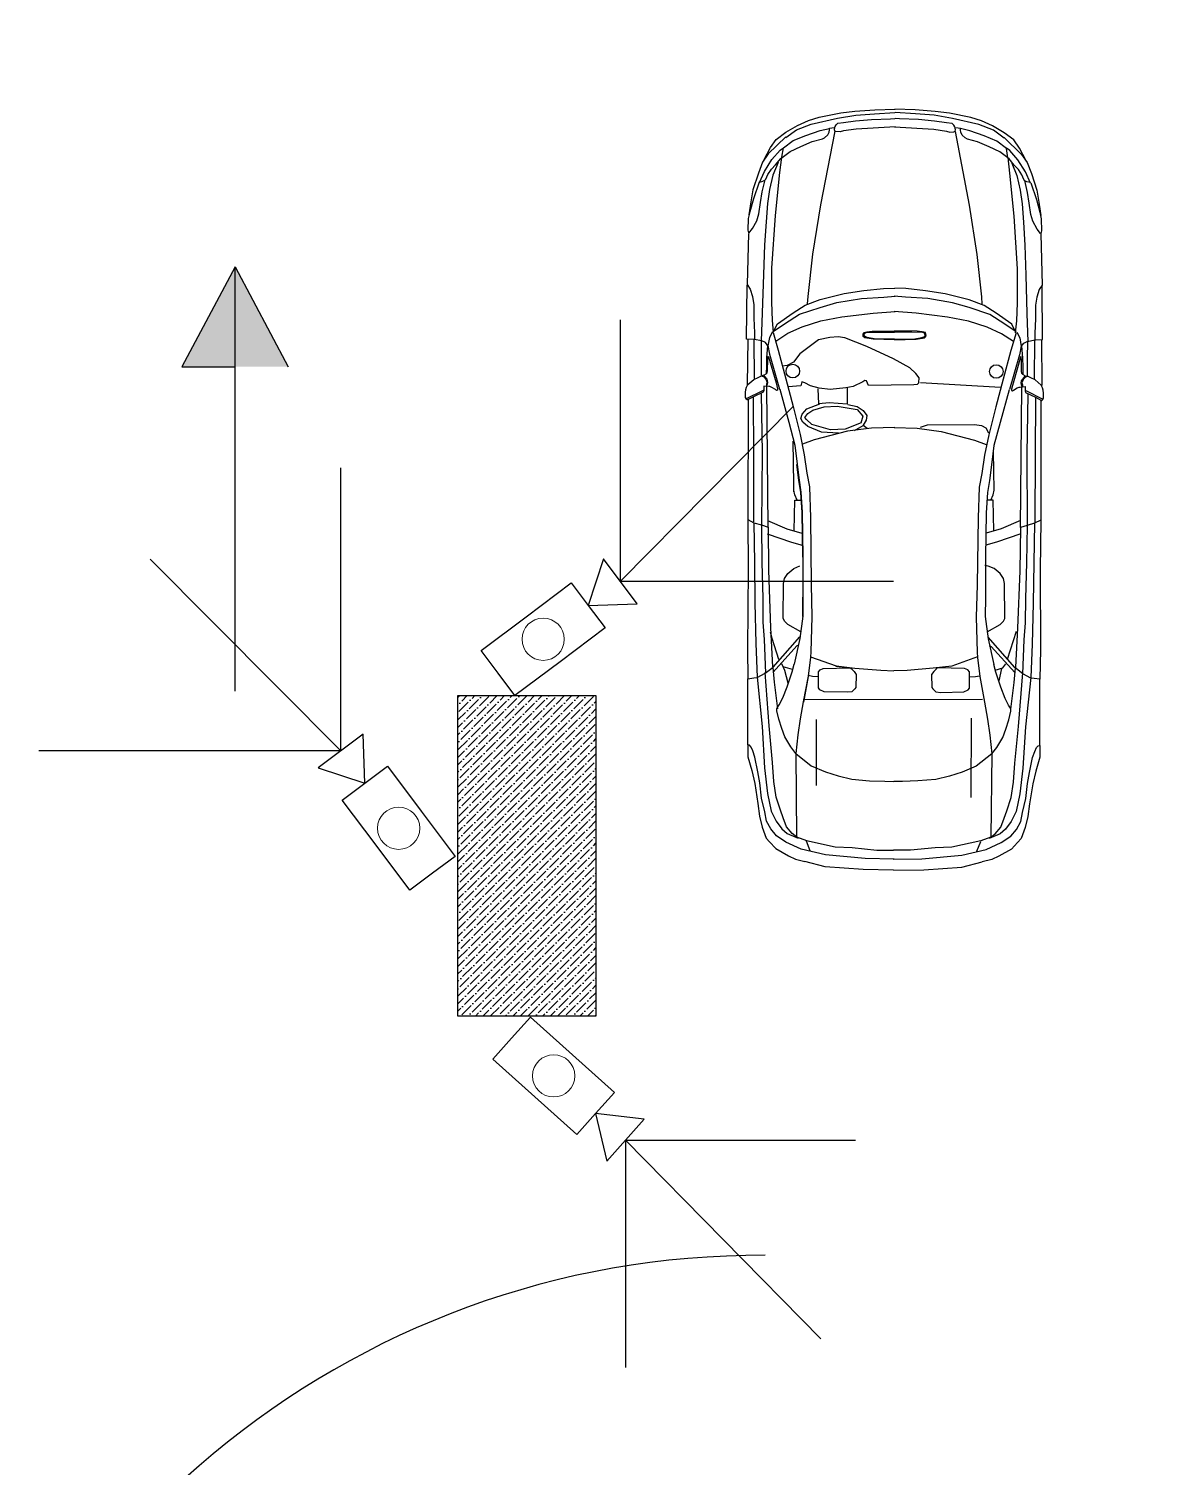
# Model space of a CAD drawing. Header units: millimetres. Extents: x 10193 to 57833, y 9963 to 44360.
# Drawn here: x 23810 to 30613, y 20371 to 29019 of the extents above; entities that cross this region are included whole.
import ezdxf

# ---------------------------------------------------------------- set-up
doc = ezdxf.new("R2010")
doc.units = ezdxf.units.MM
doc.set_wipeout_variables(frame=1)
for name, color, linetype in [('free-dwg.com', 7, 'Continuous'), ('Камеры', 7, 'Continuous'), ('Стены', 7, 'Continuous')]:
    doc.layers.add(name, color=color, linetype=linetype)

# ---------------------------------------------------------------- blocks, each defined once
blk = doc.blocks.new('видеокамера с поворотным устройством')
blk.add_wipeout([(0, 2), (8, 2), (8, -2), (0, -2)])
at = {"color": 0, "lineweight": 20}
blk.add_circle((4, 0), 1.5, dxfattribs=at)
blk.add_wipeout([(8, 0), (10.85, 2), (10.85, -2)])
at = {"color": 0, "lineweight": 30}
blk.add_lwpolyline([(0, -2), (0, 0), (0, 2), (4, 2), (8, 2), (8, 0), (8, -2), (4, -2)], close=True, dxfattribs=at)
blk.add_lwpolyline([(8, 0), (10.85, -2), (10.85, 2), (8, 0)], dxfattribs=at)

msp = doc.modelspace()

# ---------------------------------------------------------------- hatches: boundary and pattern name
at = {"layer": 'Стены'}
h = msp.add_hatch(dxfattribs=at)
h.set_pattern_fill('ANSI32', color=256, scale=10)
h.paths.add_polyline_path([(57833.4, 42702.7), (10593.4, 42702.7), (10593.4, 9962.7), (26833.4, 9962.7), (26833.4, 14962.7), (57833.4, 14962.7)])
h.paths.add_polyline_path([(10713.4, 42582.7), (57713.4, 42582.7), (57713.4, 15082.7), (26713.4, 15082.7), (26713.4, 10082.7), (10713.4, 10082.7)], flags=16)
h.paths.add_polyline_path([(10963.4, 42332.7), (57463.4, 42332.7), (57463.4, 15332.7), (26463.4, 15332.7), (26463.4, 10332.7), (10963.4, 10332.7)], flags=0)
h.paths.add_polyline_path([(57463.4, 42332.7), (10963.4, 42332.7), (10963.4, 10332.7), (26463.4, 10332.7), (26463.4, 15332.7), (57463.4, 15332.7)], flags=0)
h = msp.add_hatch(dxfattribs=at)
h.set_pattern_fill('ANSI36', color=256, scale=10)
h.paths.add_polyline_path([(57713.4, 42582.7), (10713.4, 42582.7), (10713.4, 10082.7), (26713.4, 10082.7), (26713.4, 15082.7), (57713.4, 15082.7)])
h.paths.add_polyline_path([(10963.4, 42332.7), (57463.4, 42332.7), (57463.4, 15332.7), (26463.4, 15332.7), (26463.4, 10332.7), (10963.4, 10332.7)], flags=16)
at = {"layer": 'Стены', "true_color": 0x2776bb}
h = msp.add_hatch(color=152, dxfattribs=at)
h.dxf.hatch_style = 1
h.paths.add_polyline_path([(24730, 26987.3), (25050, 26987.3), (25050, 27587.3)])
h.paths.add_polyline_path([(25050, 26987.3), (25370, 26987.3), (25050, 27587.3)])
at = {"layer": 'Стены', "true_color": 0xffffff}
h = msp.add_hatch(dxfattribs=at)
h.set_pattern_fill('ANSI36', scale=10)
h.paths.add_polyline_path([(27220, 25010), (26390, 25010), (26390, 23082.7), (27220, 23082.7)])

# ---------------------------------------------------------------- linework, layer by layer
at = {"layer": 'free-dwg.com'}
for p, q in [((28431.8, 28437.2), (28497.9, 28466.9)), ((28497.9, 28466.9), (28561.8, 28488.1)), ((28514.9, 28445.6), (28672.5, 28481.5)), ((28561.8, 28488.1), (28691.8, 28513.5)), ((28672.5, 28481.5), (28783.3, 28500.5)), ((28675.5, 28452), (28709.6, 28455.4)), ((28691.8, 28513.5), (28777, 28523.9)), ((28709.6, 28455.4), (28781.2, 28465.5)), ((28777, 28523.9), (28897.7, 28532.2)), ((28781.2, 28465.5), (28876.7, 28473.8)), ((28783.3, 28500.5), (28895.5, 28508.8)), ((28876.7, 28473.8), (28990.9, 28478.7)), ((28895.5, 28508.8), (29017.3, 28515.8)), ((28897.7, 28532.2), (29018.7, 28536.4)), ((28990.9, 28478.7), (29018.2, 28480.4)), ((29139.2, 28531.8), (29018.2, 28536.4)), ((29045.7, 28478.6), (29018.4, 28480.4)), ((29141.2, 28508.3), (29019.4, 28515.8)), ((29159.9, 28473.3), (29045.7, 28478.6)), ((29259.8, 28523), (29139.2, 28531.8)), ((29253.4, 28499.6), (29141.2, 28508.3)), ((29255.4, 28464.6), (29159.9, 28473.3)), ((29364.1, 28480.2), (29253.4, 28499.6)), ((29327, 28454.2), (29255.4, 28464.6)), ((29345, 28512.2), (29259.8, 28523)), ((29474.9, 28486.4), (29345, 28512.2)), ((29521.6, 28443.7), (29364.1, 28480.2)), ((29538.7, 28464.9), (29474.9, 28486.4)), ((29604.6, 28435), (29538.7, 28464.9)), ((28361, 28368.8), (28256.4, 28266.7)), ((28303.9, 28354.3), (28361.5, 28396.9)), ((28361.4, 28364.9), (28425.4, 28411.7)), ((28361.5, 28396.9), (28431.8, 28437.2)), ((28406.1, 28346.9), (28481.5, 28378.3)), ((28425.4, 28411.7), (28514.9, 28445.6)), ((28481.5, 28378.3), (28567.9, 28408.3)), ((28567.9, 28408.3), (28624.2, 28420.5)), ((28656.8, 28403.2), (28570.2, 27961)), ((28595.3, 28364.3), (28614.5, 28380.8)), ((28614.5, 28380.8), (28622.7, 28398.6)), ((28622.7, 28398.6), (28624.1, 28410.9)), ((28624.1, 28410.9), (28624.2, 28421.9)), ((28624.2, 28421.9), (28653, 28426)), ((28654.9, 28412.8), (28656.6, 28423.1)), ((28656.6, 28404.3), (28654.9, 28412.8)), ((28656.6, 28423.1), (28658.4, 28431.6)), ((28663.4, 28400.9), (28656.6, 28404.3)), ((28658.4, 28431.6), (28665.2, 28441.8)), ((28689, 28399.1), (28663.4, 28400.9)), ((28665.2, 28441.8), (28675.5, 28452)), ((28707.8, 28405.9), (28689, 28399.1)), ((28784.5, 28416), (28707.8, 28405.9)), ((29021.5, 28429.2), (28784.5, 28416)), ((29014.9, 28429.2), (29251.9, 28415.1)), ((29251.9, 28415.1), (29328.6, 28404.7)), ((29361.1, 28450.7), (29327, 28454.2)), ((29328.6, 28404.7), (29347.3, 28397.8)), ((29347.3, 28397.8), (29372.9, 28399.5)), ((29371.3, 28440.5), (29361.1, 28450.7)), ((29378.1, 28430.2), (29371.3, 28440.5)), ((29372.9, 28399.5), (29379.7, 28402.9)), ((29379.8, 28421.7), (29378.1, 28430.2)), ((29379.5, 28401.8), (29464.5, 27959.3)), ((29379.7, 28402.9), (29381.5, 28411.4)), ((29381.5, 28411.4), (29379.8, 28421.7)), ((29412.3, 28420.4), (29383.5, 28424.6)), ((29412.2, 28409.4), (29412.3, 28420.4)), ((29413.6, 28397.1), (29412.2, 28409.4)), ((29468.4, 28406.6), (29412.3, 28419)), ((29421.8, 28379.2), (29413.6, 28397.1)), ((29440.9, 28362.7), (29421.8, 28379.2)), ((29554.7, 28376.2), (29468.4, 28406.6)), ((29611, 28409.4), (29521.6, 28443.7)), ((29630.1, 28344.5), (29554.7, 28376.2)), ((29674.8, 28394.3), (29604.6, 28435)), ((29674.8, 28362.4), (29611, 28409.4)), ((29732.3, 28351.6), (29674.8, 28394.3)), ((28231.3, 28233), (28269.7, 28305.4)), ((28269.7, 28305.4), (28303.9, 28354.3)), ((28278.4, 28233.2), (28327.8, 28289.4)), ((28327.8, 28289.4), (28347, 28304.4)), ((28338.7, 28246.8), (28347, 28303.1)), ((28340.1, 28245.4), (28388.1, 28282.4)), ((28347, 28303.1), (28406.1, 28346.9)), ((28388.1, 28282.4), (28451.2, 28312.5)), ((28451.2, 28312.5), (28521.2, 28342.5)), ((28521.2, 28342.5), (28581.5, 28357.5)), ((28581.5, 28357.5), (28595.3, 28364.3)), ((29454.6, 28355.8), (29440.9, 28362.7)), ((29514.9, 28340.6), (29454.6, 28355.8)), ((29584.8, 28310.3), (29514.9, 28340.6)), ((29647.8, 28280), (29584.8, 28310.3)), ((29688.9, 28300.5), (29630.1, 28344.5)), ((29675.3, 28366.3), (29779.4, 28263.8)), ((29708.1, 28286.7), (29688.9, 28301.9)), ((29697, 28244.2), (29688.9, 28300.5)), ((29757.3, 28230.4), (29708.1, 28286.7)), ((29766.2, 28302.5), (29732.3, 28351.6)), ((29804.4, 28230), (29766.2, 28302.5)), ((28222.3, 28217.8), (28196.6, 28151.7)), ((28256.4, 28266.7), (28222.3, 28217.8)), ((28233, 28162), (28278.4, 28233.2)), ((28275.5, 28175.6), (28300.2, 28201.6)), ((28315.8, 28214.8), (28283.7, 28140.2)), ((28300.2, 28201.6), (28331.8, 28240)), ((28325.9, 28154.9), (28338, 28247.6)), ((28331.8, 28240), (28340.1, 28245.4)), ((29695.7, 28242.8), (29647.8, 28280)), ((29703.9, 28237.3), (29695.7, 28242.8)), ((29709.5, 28152.2), (29697.8, 28245)), ((29735.3, 28198.9), (29703.9, 28237.3)), ((29719.8, 28212.1), (29751.6, 28137.4)), ((29760, 28172.7), (29735.3, 28198.9)), ((29802.4, 28158.9), (29757.3, 28230.4)), ((29779.4, 28263.8), (29813.4, 28214.7)), ((29813.4, 28214.7), (29838.8, 28148.6)), ((28196.6, 28151.7), (28164.4, 28051.6)), ((28202.7, 28094.8), (28233, 28162)), ((28219.6, 28038), (28236.8, 28110.5)), ((28235.6, 28108.4), (28242.5, 28115.3)), ((28242.5, 28115.3), (28253.5, 28144.1)), ((28253.5, 28144.1), (28275.5, 28175.6)), ((28283.7, 28140.2), (28264.4, 28052.9)), ((28299.3, 27895.8), (28325.9, 28154.9)), ((29735.1, 27893), (29709.5, 28152.2)), ((29751.6, 28137.4), (29770.6, 28050)), ((29781.8, 28141.1), (29760, 28172.7)), ((29792.8, 28112.3), (29781.8, 28141.1)), ((29799.6, 28105.4), (29792.8, 28112.3)), ((29832.5, 28091.7), (29802.4, 28158.9)), ((29838.8, 28148.6), (29870.6, 28048.3)), ((28164.4, 28051.6), (28151.5, 27979.2)), ((28200.7, 28096.3), (28166.5, 27996.2)), ((28202.7, 28097.5), (28224.6, 28103)), ((28208.9, 27974.1), (28219.6, 28038)), ((28224.6, 28103), (28235.6, 28108.4)), ((28264.4, 28052.9), (28251.4, 27969.8)), ((29770.6, 28050), (29783.2, 27966.8)), ((29815.3, 28035), (29798.4, 28107.5)), ((29810.5, 28099.9), (29799.6, 28105.4)), ((29832.5, 28094.4), (29810.5, 28099.9)), ((29825.8, 27971), (29815.3, 28035)), ((29834.4, 28093.2), (29868.3, 27992.9)), ((29870.6, 28048.3), (29883.2, 27975.9)), ((28151.5, 27979.2), (28138.6, 27900.4)), ((28166.5, 27996.2), (28145, 27919.5)), ((28200.2, 27905.9), (28208.9, 27974.1)), ((28251.4, 27969.8), (28242.7, 27859)), ((28570.2, 27961), (28522.8, 27664.5)), ((29464.5, 27959.3), (29510.7, 27662.6)), ((29783.2, 27966.8), (29791.5, 27856)), ((29834.2, 27902.8), (29825.8, 27971)), ((29868.3, 27992.9), (29889.5, 27916.2)), ((29883.2, 27975.9), (29895.8, 27897)), ((28136.4, 27879), (28134.2, 27808.7)), ((28145, 27919.5), (28136.4, 27879)), ((28161.7, 27818.6), (28187.4, 27865.5)), ((28187.4, 27865.5), (28200.2, 27905.9)), ((28242.7, 27859), (28233.9, 27720.4)), ((28277.3, 27579.7), (28299.3, 27895.8)), ((29755.8, 27576.8), (29735.1, 27893)), ((29791.5, 27856), (29799.8, 27717.4)), ((29846.9, 27862.3), (29834.2, 27902.8)), ((29872.4, 27815.3), (29846.9, 27862.3)), ((29889.5, 27916.2), (29897.9, 27875.7)), ((29897.9, 27875.7), (29899.9, 27805.3)), ((28138.2, 27788.8), (28129.1, 27481.9)), ((28134.2, 27808.7), (28138.4, 27791.7)), ((28140.4, 27791), (28161.7, 27818.6)), ((29893.6, 27787.6), (29872.4, 27815.3)), ((29899.9, 27805.3), (29895.6, 27788.3)), ((29895.7, 27785.5), (29903.7, 27478.5)), ((28233.9, 27720.4), (28227.2, 27541.4)), ((29799.8, 27717.4), (29805.8, 27538.4)), ((28522.8, 27664.5), (28493.7, 27409.6)), ((29510.7, 27662.6), (29538.8, 27407.6)), ((28227.2, 27541.4), (28220.4, 27311.2)), ((28276.9, 27375.2), (28277.3, 27579.7)), ((29755.5, 27372.4), (29755.8, 27576.8)), ((29805.8, 27538.4), (29811.8, 27308.2)), ((28126.4, 27153.7), (28129.1, 27477.7)), ((28129.1, 27481.9), (28148.2, 27454.2)), ((28148.2, 27454.2), (28160.9, 27409.4)), ((28569.1, 27391.2), (28712.1, 27427.4)), ((28712.1, 27427.4), (28831.7, 27445.4)), ((28831.7, 27445.4), (28948.7, 27458.1)), ((28948.7, 27458.1), (29016.3, 27460.6)), ((29084, 27457.9), (29016.4, 27460.6)), ((29200.9, 27444.6), (29084, 27457.9)), ((29320.5, 27426.2), (29200.9, 27444.6)), ((29463.4, 27389.5), (29320.5, 27426.2)), ((29884.5, 27450.8), (29871.6, 27406.1)), ((29903.7, 27478.5), (29884.5, 27450.8)), ((29905.2, 27150.3), (29903.7, 27474.3)), ((28160.9, 27409.4), (28169.3, 27360.4)), ((28169.3, 27360.4), (28169.2, 27279.4)), ((28281.5, 27265.8), (28276.9, 27375.2)), ((28405.2, 27310.9), (28478, 27357.6)), ((28444.1, 27303), (28569, 27344.4)), ((28478, 27357.6), (28569.1, 27391.2)), ((28493.7, 27409.6), (28491, 27365.4)), ((28569, 27344.4), (28667.8, 27372.8)), ((28667.8, 27372.8), (28816, 27398.6)), ((28816, 27398.6), (28951.2, 27406.1)), ((28951.2, 27406.1), (29018.8, 27411.2)), ((29081.3, 27405.9), (29013.7, 27411.2)), ((29216.4, 27397.8), (29081.3, 27405.9)), ((29364.6, 27371.5), (29216.4, 27397.8)), ((29463.3, 27342.7), (29364.6, 27371.5)), ((29588, 27300.8), (29463.3, 27342.7)), ((29554.3, 27355.5), (29463.4, 27389.5)), ((29538.8, 27407.6), (29541.3, 27363.3)), ((29627, 27308.5), (29554.3, 27355.5)), ((29750.5, 27263), (29755.5, 27372.4)), ((29863, 27357.1), (29862.8, 27276.1)), ((29871.6, 27406.1), (29863, 27357.1)), ((28169.2, 27279.4), (28173.3, 27192)), ((28220.4, 27311.2), (28213.6, 27140.7)), ((28288.5, 27194.5), (28281.5, 27265.8)), ((28285.4, 27199.2), (28353, 27245.9)), ((28288, 27199.2), (28311.5, 27246)), ((28311.5, 27246), (28405.2, 27310.9)), ((28353, 27245.9), (28444.1, 27303)), ((28459.6, 27227.5), (28571.4, 27263.7)), ((28571.4, 27263.7), (28698.9, 27286.9)), ((28698.9, 27286.9), (28886.1, 27310)), ((28886.1, 27310), (29018.6, 27320.1)), ((29146.1, 27309.5), (29013.5, 27320.1)), ((29333.2, 27285.7), (29146.1, 27309.5)), ((29460.5, 27262), (29333.2, 27285.7)), ((29572.2, 27225.4), (29460.5, 27262)), ((29678.8, 27243.4), (29588, 27300.8)), ((29720.4, 27243.3), (29627, 27308.5)), ((29743.2, 27191.7), (29750.5, 27263)), ((29811.8, 27308.2), (29817.8, 27137.7)), ((29862.8, 27276.1), (29858.4, 27188.7)), ((28173.3, 27192), (28173.2, 27149.3)), ((28262.7, 27164.1), (28254, 27113)), ((28281.9, 27198.2), (28262.7, 27164.1)), ((28285.9, 27193.8), (28316, 27087.7)), ((28300.9, 27142), (28373.7, 27188.7)), ((28373.7, 27188.7), (28459.6, 27227.5)), ((28625.6, 27163.8), (28558.9, 27148.7)), ((28677.1, 27166.7), (28625.6, 27163.8)), ((28716.5, 27160.6), (28677.1, 27166.7)), ((28849.7, 27108.8), (28716.5, 27160.6)), ((28826.8, 27177.2), (28827.7, 27185.4)), ((28827.7, 27169), (28826.8, 27177.2)), ((28827.7, 27185.4), (28830.4, 27193.6)), ((28835.9, 27161.6), (28827.7, 27169)), ((28830.4, 27193.6), (28849.6, 27198.2)), ((28832.2, 27177.2), (28833.2, 27182.7)), ((28834.1, 27170.8), (28832.2, 27177.2)), ((28833.2, 27182.7), (28836.8, 27189)), ((28851.4, 27163.4), (28834.1, 27170.8)), ((28886, 27153.3), (28835.9, 27161.6)), ((28836.8, 27189), (28845, 27194.5)), ((28845, 27194.5), (28912.6, 27195.3)), ((28849.6, 27198.2), (28880.6, 27200.8)), ((28893.3, 27156.1), (28851.4, 27163.4)), ((28880.6, 27200.8), (29015.7, 27202.4)), ((28912.6, 27195.3), (29015.7, 27196)), ((29151.1, 27200.3), (29016, 27202.4)), ((29119.1, 27194.9), (29016, 27196)), ((29186.6, 27193.9), (29119.1, 27194.9)), ((29138.2, 27155.6), (29180.2, 27162.8)), ((29145.5, 27152.8), (29195.7, 27161)), ((29182.1, 27197.5), (29151.1, 27200.3)), ((29180.2, 27162.8), (29197.6, 27170.1)), ((29201.2, 27192.9), (29182.1, 27197.5)), ((29194.9, 27188.4), (29186.6, 27193.9)), ((29198.5, 27182), (29194.9, 27188.4)), ((29195.7, 27161), (29203.9, 27168.2)), ((29197.6, 27170.1), (29199.4, 27176.5)), ((29199.4, 27176.5), (29198.5, 27182)), ((29204, 27184.7), (29201.2, 27192.9)), ((29203.9, 27168.2), (29204.9, 27176.5)), ((29204.9, 27176.5), (29204, 27184.7)), ((29657.9, 27186.2), (29572.2, 27225.4)), ((29730.6, 27139.2), (29657.9, 27186.2)), ((29746.3, 27196.4), (29678.8, 27243.4)), ((29745.8, 27191), (29715.3, 27085)), ((29743.7, 27196.4), (29720.4, 27243.3)), ((29749.8, 27195.3), (29768.9, 27161.2)), ((29768.9, 27161.2), (29777.3, 27110)), ((29858.4, 27188.7), (29858.3, 27146.1)), ((28171.1, 27151.5), (28126.4, 27153.7)), ((28132.5, 27153.6), (28129.3, 26877.7)), ((28217.9, 27142.9), (28171.1, 27151.5)), ((28174.5, 26917.4), (28172.3, 27150.9)), ((28215.5, 27040.3), (28214.7, 27141.3)), ((28239.2, 27132.2), (28217.9, 27142.9)), ((28254, 27113), (28239.2, 27132.2)), ((28252, 27113.9), (28245.8, 27043.3)), ((28254, 27114.9), (28264, 27062.4)), ((28316, 27087.7), (28361.1, 26914.2)), ((28558.9, 27148.7), (28446.6, 27064)), ((29010.2, 27035.7), (28849.7, 27108.8)), ((29015.6, 27148.5), (28886, 27153.3)), ((29015.6, 27152.2), (28893.3, 27156.1)), ((29015.9, 27152.2), (29138.2, 27155.6)), ((29015.9, 27148.5), (29145.5, 27152.8)), ((29715.3, 27085), (29669.6, 26911.7)), ((29777.4, 27112), (29767.2, 27059.5)), ((29777.3, 27110), (29792.3, 27129.2)), ((29779.4, 27111), (29785.3, 27040.3)), ((29792.3, 27129.2), (29813.6, 27139.8)), ((29813.6, 27139.8), (29860.5, 27148.2)), ((29815.6, 27037.2), (29816.8, 27138.2)), ((29856.1, 26914.2), (29859.2, 27147.7)), ((29860.5, 27148.2), (29905.2, 27150.3)), ((29899, 27150.2), (29901.1, 26874.3)), ((28216.3, 26934.3), (28215.5, 27040.3)), ((28244.7, 26987.7), (28244.6, 26948.3)), ((28245.8, 27043.3), (28244.7, 26987.7)), ((28252.6, 26962.8), (28252.7, 27032)), ((28252.7, 27032), (28253.9, 27046.1)), ((28253.9, 27046.1), (28256.2, 27051.9)), ((28256.2, 27051.9), (28258.6, 27046.1)), ((28258.6, 27047.2), (28302.8, 26891.3)), ((28264, 27062.4), (28324.1, 26853.3)), ((28370.7, 26994.4), (28340.4, 26991.5)), ((28407.1, 27015.6), (28370.7, 26994.4)), ((28446.6, 27064), (28407.1, 27015.6)), ((29107, 26980.9), (29010.2, 27035.7)), ((29767.2, 27059.5), (29706.3, 26850.6)), ((29772.6, 27044.3), (29727.8, 26888.5)), ((29774.9, 27049), (29772.6, 27043.1)), ((29777.2, 27043.1), (29774.9, 27049)), ((29778.4, 27029.1), (29777.2, 27043.1)), ((29778.2, 26959.9), (29778.4, 27029.1)), ((29785.3, 27040.3), (29786.2, 26984.8)), ((29786.2, 26984.8), (29786.2, 26945.4)), ((29814.4, 26931.2), (29815.6, 27037.2)), ((28132.9, 26879.9), (28169.3, 26911.4)), ((28169.3, 26911.4), (28195.1, 26923.1)), ((28195.1, 26923.1), (28216.2, 26933.6)), ((28229.1, 26935.9), (28216.2, 26933.6)), ((28216.2, 26933.6), (28230.2, 26926.6)), ((28229.1, 26935.9), (28244.3, 26944.1)), ((28233.8, 26930.1), (28229.1, 26935.9)), ((28230.2, 26926.6), (28241.9, 26913.6)), ((28250.1, 26912.5), (28233.8, 26930.1)), ((28241.9, 26913.6), (28246.6, 26901.9)), ((28244.3, 26944.1), (28250.2, 26950)), ((28246.6, 26901.9), (28248.9, 26892.5)), ((28252.4, 26905.4), (28250.1, 26912.5)), ((28250.2, 26950), (28252.6, 26962.8)), ((28253.6, 26892.5), (28252.4, 26905.4)), ((28361.1, 26914.2), (28406.1, 26749.2)), ((28837.2, 26905.6), (28825.1, 26896.5)), ((28846.3, 26902.5), (28837.2, 26905.6)), ((28858.4, 26875.2), (28846.3, 26902.5)), ((29143.3, 26947.5), (29107, 26980.9)), ((29164.5, 26920.1), (29143.3, 26947.5)), ((29161.4, 26892.8), (29164.5, 26920.1)), ((29669.6, 26911.7), (29623.8, 26746.9)), ((29776.9, 26889.6), (29778.1, 26902.5)), ((29778.1, 26902.5), (29780.5, 26909.5)), ((29780.6, 26947), (29778.2, 26959.9)), ((29780.5, 26909.5), (29796.9, 26927.1)), ((29786.4, 26941.1), (29780.6, 26947)), ((29784, 26899), (29781.6, 26889.6)), ((29788.7, 26910.7), (29784, 26899)), ((29801.6, 26932.9), (29786.4, 26941.1)), ((29800.4, 26923.5), (29788.7, 26910.7)), ((29796.9, 26927.1), (29801.6, 26932.9)), ((29814.5, 26930.5), (29800.4, 26923.5)), ((29801.6, 26932.9), (29814.5, 26930.5)), ((29835.6, 26920), (29814.5, 26930.5)), ((29861.3, 26908.2), (29835.6, 26920)), ((29897.5, 26876.5), (29861.3, 26908.2)), ((28118.8, 26831.8), (28121.2, 26850.6)), ((28119.9, 26802.5), (28118.8, 26831.8)), ((28121.2, 26850.6), (28125.9, 26864.6)), ((28124.6, 26795.5), (28219.5, 26843.4)), ((28125.9, 26864.6), (28132.9, 26879.9)), ((28226.5, 26835.1), (28167.9, 26807.1)), ((28214.1, 26824.5), (28218.7, 26468.9)), ((28219.5, 26843.4), (28227.7, 26845.7)), ((28228.9, 26844.5), (28226.5, 26835.1)), ((28229, 26871.5), (28228.9, 26844.5)), ((28245.3, 26869.1), (28229, 26871.5)), ((28246.5, 26882), (28245.4, 26872.6)), ((28245.4, 26872.6), (28246.5, 26870.3)), ((28248.9, 26892.5), (28246.5, 26882)), ((28246.5, 26871.4), (28252.4, 26882)), ((28259.4, 26867.9), (28246.5, 26871.4)), ((28254.9, 26023.1), (28248.6, 26866.9)), ((28252.4, 26882), (28253.6, 26892.5)), ((28266.4, 26867.9), (28259.4, 26867.9)), ((28278.1, 26863.2), (28266.4, 26867.9)), ((28299.2, 26850.2), (28278.1, 26863.2)), ((28305, 26845.5), (28299.2, 26850.2)), ((28302.8, 26891.3), (28310.9, 26854.9)), ((28310.9, 26846.7), (28305, 26845.5)), ((28310.9, 26854.9), (28310.9, 26846.7)), ((28325.6, 26852), (28379.1, 26655)), ((28452.3, 26873), (28376.6, 26867)), ((28458.4, 26897.2), (28452.3, 26873)), ((28476.6, 26891.1), (28458.4, 26897.2)), ((28509.9, 26872.8), (28476.6, 26891.1)), ((28561.4, 26857.6), (28509.9, 26872.8)), ((28561.2, 26763.6), (28555.3, 26854.6)), ((28628, 26851.4), (28561.4, 26857.6)), ((28722, 26860.3), (28628, 26851.4)), ((28767.4, 26869.3), (28722, 26860.3)), ((28731.1, 26860.3), (28730.9, 26763.2)), ((28825.1, 26896.5), (28767.4, 26869.3)), ((29131.1, 26877.7), (28858.4, 26875.2)), ((29152.3, 26880.7), (29131.1, 26877.7)), ((29164.4, 26892.8), (29152.3, 26880.7)), ((29652.9, 26863.3), (29171.8, 26891)), ((29704.8, 26849.4), (29650.6, 26652.6)), ((29727.8, 26888.5), (29719.5, 26852.2)), ((29719.5, 26852.2), (29719.5, 26844)), ((29719.5, 26844), (29725.3, 26842.8)), ((29725.3, 26842.8), (29731.2, 26847.5)), ((29731.2, 26847.5), (29752.3, 26860.3)), ((29752.3, 26860.3), (29764, 26865)), ((29764, 26865), (29771, 26865)), ((29771, 26865), (29783.9, 26868.5)), ((29772.2, 26020.2), (29781.8, 26863.9)), ((29778.1, 26879), (29776.9, 26889.6)), ((29783.9, 26868.5), (29778.1, 26879)), ((29781.6, 26889.6), (29783.9, 26879)), ((29783.9, 26879), (29785.1, 26869.6)), ((29785.1, 26869.6), (29783.9, 26867.3)), ((29785.1, 26866.1), (29801.5, 26868.4)), ((29801.5, 26868.4), (29801.4, 26841.5)), ((29801.4, 26841.5), (29803.8, 26832.1)), ((29810.8, 26840.3), (29802.6, 26842.7)), ((29803.8, 26832.1), (29862.3, 26803.9)), ((29816.2, 26821.4), (29810.2, 26465.9)), ((29905.6, 26792.1), (29810.8, 26840.3)), ((29904.5, 26861.2), (29897.5, 26876.5)), ((29909.2, 26847.1), (29904.5, 26861.2)), ((29911.5, 26828.4), (29909.2, 26847.1)), ((29910.3, 26799.1), (29911.5, 26828.4)), ((28124.6, 26792), (28119.9, 26802.5)), ((28128.1, 26788.4), (28124.6, 26792)), ((28131.6, 26788.4), (28128.1, 26788.4)), ((28167.9, 26807.1), (28131.6, 26788.4)), ((28134.5, 26790.1), (28133.1, 26068.4)), ((28166.3, 26803.3), (28168.3, 26461.1)), ((28406.1, 26749.2), (28447.9, 26580.8)), ((28461.1, 26703.1), (28488.4, 26733.4)), ((28488.4, 26733.4), (28567.2, 26763.6)), ((28494.4, 26706.1), (28524.8, 26727.2)), ((28524.8, 26727.2), (28591.5, 26745.3)), ((28621.8, 26769.5), (28561.2, 26763.6)), ((28591.5, 26745.3), (28670.2, 26751.2)), ((28730.9, 26763.2), (28621.8, 26769.5)), ((28670.2, 26751.2), (28791.4, 26729.8)), ((28733.9, 26760.2), (28791.4, 26748)), ((28791.4, 26748), (28827.8, 26723.6)), ((28791.4, 26729.8), (28824.7, 26690.3)), ((29623.8, 26746.9), (29581.5, 26578.6)), ((29863.9, 26800.1), (29860.6, 26457.8)), ((29862.3, 26803.9), (29898.5, 26785)), ((29895.7, 26786.7), (29894.3, 26065)), ((29898.5, 26785), (29902, 26785)), ((29902, 26785), (29905.6, 26788.5)), ((29905.6, 26788.5), (29910.3, 26799.1)), ((28379.1, 26655), (28415.8, 26515.2)), ((28451.9, 26675.8), (28461.1, 26703.1)), ((28464, 26654.6), (28451.9, 26675.8)), ((28494.3, 26627.2), (28464, 26654.6)), ((28476.2, 26681.8), (28494.4, 26706.1)), ((28485.3, 26669.7), (28476.2, 26681.8)), ((28518.5, 26639.3), (28485.3, 26669.7)), ((28630.6, 26608.8), (28518.5, 26639.3)), ((28815.5, 26650.9), (28718.5, 26611.6)), ((28824.7, 26690.3), (28812.5, 26647.8)), ((28845.8, 26666), (28827.6, 26635.7)), ((28827.8, 26723.6), (28848.9, 26693.3)), ((28848.9, 26693.3), (28845.8, 26666)), ((29493.3, 26638.7), (29211.5, 26636.3)), ((29540.8, 26632.7), (29493.3, 26638.7)), ((29650.6, 26652.6), (29613.3, 26512.9)), ((28447.9, 26580.8), (28472.8, 26457.9)), ((28576, 26593.7), (28494.3, 26627.2)), ((28733, 26599.8), (28533.1, 26547.5)), ((28679, 26587.4), (28576, 26593.7)), ((28718.5, 26611.6), (28630.6, 26608.8)), ((28877.6, 26617.9), (28733, 26599.8)), ((28824.6, 26632.6), (28773, 26602.4)), ((28827.6, 26635.7), (28851.8, 26617.4)), ((29017, 26622.9), (28877.6, 26617.9)), ((29012.5, 26622.9), (29151.9, 26617.4)), ((29151.9, 26617.4), (29296.4, 26598.7)), ((29211.5, 26636.3), (29170, 26621.5)), ((29296.4, 26598.7), (29496.1, 26545.7)), ((29567.4, 26617.8), (29540.8, 26632.7)), ((29581.5, 26578.6), (29556, 26455.8)), ((29582.2, 26588.1), (29567.4, 26617.8)), ((28218.7, 26468.9), (28215.2, 26036.4)), ((28404.9, 26540.2), (28408, 26281.1)), ((28415.8, 26515.2), (28430.7, 26400.8)), ((28533.1, 26547.5), (28462, 26521.3)), ((29496.1, 26545.7), (29567.1, 26519.2)), ((29613.3, 26512.9), (29597.9, 26398.5)), ((29615.1, 26244.7), (29609.6, 26477.1)), ((29810.2, 26465.9), (29812, 26033.4)), ((28168.3, 26461.1), (28167.5, 26055.1)), ((28426.9, 26399.1), (28438.8, 26303.2)), ((28430.7, 26400.8), (28442.3, 26304.8)), ((28472.8, 26457.9), (28487.8, 26346.8)), ((29556, 26455.8), (29540.7, 26344.8)), ((29597.9, 26398.5), (29586, 26302.6)), ((29860.6, 26457.8), (29859.8, 26051.8)), ((28438.8, 26303.2), (28449.7, 26231)), ((28442.3, 26304.8), (28453, 26232.6)), ((28487.8, 26346.8), (28504.7, 26264.5)), ((29540.7, 26344.8), (29523.4, 26262.5)), ((29586, 26302.6), (29575, 26230.4)), ((28408, 26281.1), (28407.9, 26234.4)), ((28415.6, 26217.3), (28409.6, 26245.3)), ((28429.6, 26185.2), (28415.6, 26217.3)), ((28449.7, 26231), (28457.2, 26110.4)), ((28453, 26232.6), (28460.2, 26112)), ((28504.7, 26264.5), (28509.3, 26079.9)), ((29523.4, 26262.5), (29518.1, 26078)), ((29575, 26230.4), (29567.4, 26109.9)), ((29595, 26184.7), (29609.1, 26216.7)), ((29609.1, 26216.7), (29615.1, 26244.7)), ((28411.8, 26000.9), (28415.6, 26185.2)), ((28415.6, 26185.2), (28451.7, 26185.3)), ((29609, 26184.6), (29573, 26184.7)), ((29612.7, 26000.3), (29609, 26184.6)), ((28133.1, 26068.4), (28170.2, 26049.8)), ((28133.1, 26068.4), (28134.6, 25769.4)), ((28170.2, 26049.8), (28215.2, 26036.4)), ((28170.2, 26049.8), (28173.7, 25811.1)), ((28215.2, 26036.4), (28254.9, 26023.1)), ((28215.2, 26036.4), (28218.2, 25811)), ((28251.6, 26062.9), (28367.8, 26012.9)), ((28457.2, 26110.4), (28462.4, 25842.2)), ((28460.2, 26112), (28464.6, 25843.8)), ((28509.3, 26079.9), (28513.4, 25678.8)), ((29518.1, 26078), (29512.4, 25676.9)), ((29567.4, 26109.9), (29561.9, 25841.6)), ((29772.9, 26062.1), (29656.7, 26012.3)), ((29812, 26033.4), (29772.2, 26020.2)), ((29812, 26033.4), (29808.1, 25808)), ((29857.1, 26046.5), (29812, 26033.4)), ((29857.1, 26046.5), (29852.7, 25807.9)), ((29894.3, 26065), (29857.1, 26046.5)), ((29894.3, 26065), (29891.6, 25766)), ((28249.7, 25982.7), (28395.8, 25932.8)), ((28254.9, 26022.9), (28257.1, 25763.5)), ((28367.8, 26012.9), (28457.8, 25986.9)), ((29656.7, 26012.3), (29566.6, 25986.4)), ((29774.7, 25982), (29628.5, 25932.2)), ((29772.3, 26020), (29769, 25760.6)), ((28395.8, 25932.8), (28459.9, 25914.8)), ((29628.5, 25932.2), (29564.5, 25914.3)), ((28173.7, 25811.1), (28176, 25568.5)), ((28218.2, 25811), (28223.4, 25596.3)), ((28374.6, 25745.1), (28409.4, 25774.2)), ((28409.4, 25774.2), (28446.2, 25789.8)), ((28464.6, 25843.8), (28464.1, 25602.6)), ((29578.1, 25789.2), (29558.7, 25793.1)), ((29561.9, 25841.6), (29561.5, 25600.5)), ((29614.8, 25773.6), (29578.1, 25789.2)), ((29649.6, 25744.5), (29614.8, 25773.6)), ((29808.1, 25808), (29802.2, 25593.2)), ((29852.7, 25807.9), (29849.5, 25565.3)), ((28134.6, 25769.4), (28130.9, 25289.7)), ((28257.1, 25763.5), (28270.4, 25417.7)), ((28347.6, 25684.2), (28353.3, 25714.1)), ((28353.3, 25714.1), (28374.6, 25745.1)), ((29670.8, 25713.5), (29649.6, 25744.5)), ((29676.5, 25683.6), (29670.8, 25713.5)), ((29769, 25760.6), (29754.4, 25414.9)), ((29891.6, 25766), (29893.5, 25286.3)), ((28345.9, 25475), (28347.6, 25684.2)), ((28462.6, 25601), (28462.7, 25485.4)), ((28464.1, 25602.6), (28463.9, 25486.9)), ((28513.4, 25678.8), (28518, 25484.4)), ((29512.4, 25676.9), (29507.1, 25482.5)), ((29678.1, 25474.4), (29676.5, 25683.6)), ((28176, 25568.5), (28181.1, 25323.1)), ((28223.4, 25596.3), (28223.1, 25451.3)), ((29561.5, 25600.5), (29561.2, 25484.8)), ((29802.2, 25593.2), (29801.9, 25448.2)), ((29849.5, 25565.3), (29843.4, 25319.9)), ((28223.1, 25451.3), (28231.3, 25348.1)), ((28353.6, 25457.6), (28345.9, 25475)), ((28373, 25438.2), (28353.6, 25457.6)), ((28452.4, 25393.8), (28373, 25438.2)), ((28463.9, 25486.9), (28446.4, 25354.1)), ((28518, 25484.4), (28512.6, 25272.7)), ((29507.1, 25482.5), (29511.7, 25270.8)), ((29561.2, 25484.8), (29578.2, 25351.9)), ((29571.5, 25393.2), (29650.9, 25437.6)), ((29650.9, 25437.6), (29670.3, 25457)), ((29670.3, 25457), (29678.1, 25474.4)), ((29801.9, 25448.2), (29793.3, 25345.1)), ((28231.3, 25348.1), (28239.2, 25144.5)), ((28280.7, 25352.9), (28270.1, 25391.2)), ((28270.4, 25417.7), (28281.1, 25183.4)), ((28320.8, 25227.3), (28280.7, 25352.9)), ((28286, 25181.9), (28445.8, 25364)), ((28446.4, 25354.1), (28411.7, 25199.1)), ((29578.2, 25351.9), (29612.3, 25196.8)), ((29738, 25179.1), (29578.9, 25361.8)), ((29695, 25228.3), (29749.5, 25396.8)), ((29754.4, 25414.9), (29742.8, 25180.6)), ((29793.3, 25345.1), (29784.6, 25141.5)), ((28130.9, 25289.7), (28134, 25111.3)), ((28181.1, 25323.1), (28189.7, 25121.3)), ((28427.9, 25308.3), (28285.9, 25151.5)), ((28438.1, 25313.4), (28427.9, 25308.3)), ((28512.6, 25272.7), (28510.1, 25240.8)), ((29511.7, 25270.8), (29514.1, 25238.8)), ((29586.4, 25311.2), (29596.5, 25306.1)), ((29596.5, 25306.1), (29737.9, 25148.8)), ((29843.4, 25319.9), (29834, 25118.2)), ((29893.5, 25286.3), (29889.7, 25107.9)), ((28237.8, 25144), (28286, 25181.9)), ((28283.4, 25179.4), (28290.9, 25090.7)), ((28335.7, 25203.9), (28354.7, 25163.4)), ((28344.1, 25184.7), (28399.4, 25169.7)), ((28399.5, 25153), (28411.7, 25199.1)), ((28510.1, 25240.8), (28496, 25127.1)), ((28509.6, 25244.1), (28663.9, 25188.8)), ((28568.2, 25165.9), (28586.5, 25173.8)), ((28586.5, 25173.8), (28748.7, 25176.6)), ((28663.5, 25187.8), (28776.1, 25174.9)), ((28663.9, 25188.8), (28776.3, 25175.5)), ((28748.7, 25176.6), (28759.1, 25171.4)), ((28756.5, 25171.4), (28772.2, 25155.7)), ((28776.3, 25175.5), (28933.3, 25162.1)), ((29247.6, 25174.6), (29090.6, 25161.8)), ((29360.1, 25187.5), (29247.6, 25174.6)), ((29267.1, 25171.1), (29251.4, 25155.4)), ((29275, 25176.3), (29264.5, 25171.1)), ((29437.1, 25173.4), (29275, 25176.3)), ((29514.6, 25242.2), (29360.1, 25187.5)), ((29455.4, 25165.5), (29437.1, 25173.4)), ((29514.1, 25238.8), (29527.7, 25125.1)), ((29624.4, 25150.6), (29612.3, 25196.8)), ((29621.4, 25162.6), (29665.9, 25178)), ((29658.1, 25172.2), (29642.5, 25098.6)), ((29665.9, 25178), (29685.3, 25201.2)), ((29740.5, 25176.6), (29732.7, 25088)), ((29786, 25141.1), (29738, 25179.1)), ((28133.2, 24713.6), (28134, 25111.3)), ((28134, 25111.3), (28169.4, 25116.3)), ((28169.4, 25116.3), (28189.7, 25118.8)), ((28189.7, 25118.8), (28237.8, 25144)), ((28189.7, 25121.3), (28219.5, 24824.9)), ((28262.5, 24827.4), (28237.8, 25149.1)), ((28290.9, 25090.7), (28310.8, 24931.1)), ((28354.7, 25163.4), (28373.7, 25086.8)), ((28369.1, 25062.4), (28399.5, 25153)), ((28496, 25127.1), (28467.1, 24973)), ((28495.9, 25125.6), (28467.3, 24971.4)), ((28522.3, 25124.6), (28497.1, 25130.4)), ((28559.1, 25122.7), (28522.3, 25124.6)), ((28557.7, 25152.8), (28568.2, 25165.9)), ((28557.8, 25056), (28557.7, 25152.8)), ((28772.2, 25155.7), (28785.3, 25137.3)), ((28785.3, 25137.3), (28782.8, 25058.8)), ((28933.3, 25162.1), (29011.8, 25159.4)), ((29090.6, 25161.8), (29012.1, 25159.4)), ((29251.4, 25155.4), (29238.3, 25137.1)), ((29238.3, 25137.1), (29240.7, 25058.6)), ((29465.9, 25152.4), (29455.4, 25165.5)), ((29464.5, 25122.2), (29501.3, 25124.1)), ((29465.7, 25055.5), (29465.9, 25152.4)), ((29501.3, 25124.1), (29526.5, 25129.9)), ((29527.7, 25125.1), (29556.1, 24970.9)), ((29654.4, 25059.9), (29624.4, 25150.6)), ((29732.7, 25088), (29712.2, 24928.4)), ((29760.1, 24824.5), (29786, 25146.1)), ((29834, 25115.6), (29786, 25141.1)), ((29834, 25118.2), (29803.1, 24821.9)), ((29854.3, 25113.1), (29834, 25115.6)), ((29889.7, 25107.9), (29854.3, 25113.1)), ((29888.9, 24710.3), (29889.7, 25107.9)), ((28322.1, 24955.2), (28343.3, 24995.9)), ((28343.3, 24995.9), (28369.1, 25062.4)), ((28565.7, 25045.5), (28557.8, 25056)), ((28591.9, 25032.4), (28565.7, 25045.5)), ((28730.5, 25029.9), (28591.9, 25032.4)), ((28759.3, 25032.6), (28730.5, 25029.9)), ((28777.6, 25050.9), (28759.3, 25032.6)), ((28782.8, 25058.8), (28777.6, 25050.9)), ((29240.7, 25058.6), (29245.9, 25050.7)), ((29245.9, 25050.7), (29264.2, 25032.3)), ((29264.2, 25032.3), (29293, 25029.7)), ((29293, 25029.7), (29431.6, 25032)), ((29431.6, 25032), (29457.8, 25045.1)), ((29457.8, 25045.1), (29465.7, 25055.5)), ((29679.9, 24993.3), (29654.4, 25059.9)), ((28308.4, 24931), (28310, 24937)), ((28308.4, 24918.9), (28308.4, 24931)), ((28320.4, 24867.5), (28308.4, 24918.9)), ((28310, 24937), (28322.1, 24955.2)), ((28467.1, 24973), (28448.7, 24870.3)), ((28466.2, 24987.4), (29543.4, 24989.4)), ((29556.1, 24970.9), (29574, 24868.1)), ((29701, 24952.5), (29679.9, 24993.3)), ((29713, 24934.3), (29701, 24952.5)), ((29702.3, 24864.9), (29714.5, 24916.2)), ((29714.5, 24928.3), (29713, 24934.3)), ((29714.5, 24916.2), (29714.5, 24928.3)), ((28219.5, 24824.9), (28234.2, 24576.7)), ((28282.3, 24607), (28262.5, 24827.4)), ((28336.9, 24811.6), (28320.4, 24867.5)), ((28448.7, 24870.3), (28433.5, 24775.1)), ((28544.5, 24866), (28543.8, 24470.4)), ((29476.1, 24873.6), (29475.2, 24398)), ((29574, 24868.1), (29588.9, 24772.9)), ((29685.6, 24809), (29702.3, 24864.9)), ((29739.4, 24604.2), (29760.1, 24824.5)), ((28356.4, 24761.7), (28336.9, 24811.6)), ((28392.5, 24701.1), (28356.4, 24761.7)), ((28433.5, 24775.1), (28421.2, 24661.8)), ((29588.9, 24772.9), (29600.8, 24659.5)), ((29629.6, 24698.8), (29665.9, 24759.1)), ((29665.9, 24759.1), (29685.6, 24809)), ((29803.1, 24821.9), (29787.4, 24573.7)), ((28133.2, 24713.6), (28133, 24642.6)), ((28143.4, 24711.1), (28133.2, 24713.6)), ((28153.5, 24700.9), (28143.4, 24711.1)), ((28163.5, 24678.1), (28153.5, 24700.9)), ((28176.1, 24640.1), (28163.5, 24678.1)), ((28421.2, 24661.8), (28392.5, 24701.1)), ((28421.2, 24661.8), (28425.9, 24160.4)), ((28421.2, 24661.8), (28515.1, 24587.1)), ((29600.8, 24659.5), (29506.5, 24585.2)), ((29600.8, 24659.5), (29594.2, 24158.2)), ((29600.8, 24659.5), (29629.6, 24698.8)), ((29845.7, 24636.9), (29858.5, 24674.9)), ((29858.5, 24674.9), (29868.6, 24697.6)), ((29868.6, 24697.6), (29878.8, 24707.7)), ((29878.8, 24707.7), (29888.9, 24710.3)), ((29888.9, 24710.3), (29888.8, 24639.2)), ((28133, 24642.6), (28156.5, 24559.9)), ((28193.7, 24551.4), (28176.1, 24640.1)), ((28234.2, 24576.7), (28251.6, 24422.1)), ((28289.7, 24493), (28282.3, 24607)), ((28515.1, 24587.1), (28600.4, 24552.2)), ((29506.5, 24585.2), (29421.2, 24550.6)), ((29731.6, 24490.2), (29739.4, 24604.2)), ((29787.4, 24573.7), (29769.4, 24419.2)), ((29827.9, 24548.3), (29845.7, 24636.9)), ((29888.8, 24639.2), (29865.1, 24556.6)), ((28156.5, 24559.9), (28175.2, 24482)), ((28175.2, 24482), (28193.8, 24361.6)), ((28206.2, 24485.5), (28193.7, 24551.4)), ((28216.1, 24394.3), (28206.2, 24485.5)), ((28304.7, 24399.2), (28289.7, 24493)), ((28600.4, 24552.2), (28676.1, 24526.7)), ((28676.1, 24526.7), (28758.2, 24507.6)), ((28758.2, 24507.6), (28865.6, 24497.9)), ((28865.6, 24497.9), (28957.2, 24494.6)), ((28957.2, 24494.6), (29010.7, 24494.5)), ((29064.1, 24494.4), (29010.7, 24494.5)), ((29155.7, 24497.3), (29064.1, 24494.4)), ((29263.1, 24506.6), (29155.7, 24497.3)), ((29345.3, 24525.4), (29263.1, 24506.6)), ((29421.2, 24550.6), (29345.3, 24525.4)), ((29716.2, 24396.5), (29731.6, 24490.2)), ((29804.8, 24391.3), (29815.1, 24482.4)), ((29815.1, 24482.4), (29827.9, 24548.3)), ((29846.1, 24478.8), (29827, 24358.4)), ((29865.1, 24556.6), (29846.1, 24478.8)), ((28236.2, 24310.7), (28216.1, 24394.3)), ((28251.6, 24422.1), (28274.2, 24315.7)), ((28329.9, 24320.6), (28304.7, 24399.2)), ((29690.8, 24318), (29716.2, 24396.5)), ((29769.4, 24419.2), (29746.4, 24312.9)), ((29784.4, 24307.7), (29804.8, 24391.3)), ((28193.8, 24361.6), (28203.1, 24286)), ((28246, 24255.6), (28236.2, 24310.7)), ((28274.2, 24315.7), (28304.4, 24254.8)), ((28345, 24275), (28329.9, 24320.6)), ((29675.5, 24272.5), (29690.8, 24318)), ((29746.4, 24312.9), (29715.9, 24252.1)), ((29774.4, 24252.7), (29784.4, 24307.7)), ((29827, 24358.4), (29817.4, 24282.9)), ((28203.1, 24286), (28219.5, 24219.9)), ((28219.5, 24219.9), (28242.9, 24153.8)), ((28271.2, 24208.2), (28246, 24255.6)), ((28304.4, 24254.8), (28337.3, 24209.2)), ((28365.1, 24221.8), (28345, 24275)), ((28400.5, 24181.2), (28365.1, 24221.8)), ((29619.6, 24178.9), (29655.1, 24219.3)), ((29655.1, 24219.3), (29675.5, 24272.5)), ((29715.9, 24252.1), (29683, 24206.6)), ((29749.1, 24205.3), (29774.4, 24252.7)), ((29800.8, 24216.8), (29777.1, 24150.8)), ((29817.4, 24282.9), (29800.8, 24216.8)), ((28242.9, 24153.8), (28264.1, 24130.1)), ((28305.8, 24167), (28271.2, 24208.2)), ((28362.6, 24128.9), (28305.8, 24167)), ((28337.3, 24209.2), (28370.1, 24181.3)), ((28370.1, 24181.3), (28435.8, 24153.3)), ((28428.3, 24158.3), (28400.5, 24181.2)), ((28425.9, 24160.4), (28485.8, 24138.2)), ((28485.8, 24138.2), (28659.5, 24099.9)), ((28509.1, 24077.1), (28486.4, 24135.4)), ((29534.1, 24136.2), (29360.3, 24098.5)), ((29510.6, 24075.2), (29533.5, 24133.4)), ((29594.2, 24158.2), (29534.1, 24136.2)), ((29650, 24178.8), (29584.2, 24151.1)), ((29591.8, 24156.1), (29619.6, 24178.9)), ((29683, 24206.6), (29650, 24178.8)), ((29657.3, 24126.4), (29714.2, 24164.3)), ((29714.2, 24164.3), (29749.1, 24205.3)), ((29777.1, 24150.8), (29755.8, 24127.2)), ((28264.1, 24130.1), (28301.8, 24089.9)), ((28301.8, 24089.9), (28377.1, 24047.3)), ((28454.1, 24087.6), (28362.6, 24128.9)), ((28377.1, 24047.3), (28419.5, 24026)), ((28599.4, 24052.6), (28454.1, 24087.6)), ((28839.4, 24030), (28599.4, 24052.6)), ((28659.5, 24099.9), (28760.6, 24096.5)), ((28760.6, 24096.5), (28909, 24080.4)), ((28909, 24080.4), (29009.9, 24080.3)), ((29110.7, 24080.1), (29009.9, 24080.3)), ((29259.2, 24095.6), (29110.7, 24080.1)), ((29180.1, 24029.3), (29420.2, 24051)), ((29360.3, 24098.5), (29259.2, 24095.6)), ((29420.2, 24051), (29565.6, 24085.5)), ((29565.6, 24085.5), (29657.3, 24126.4)), ((29642.4, 24044.9), (29600, 24023.7)), ((29718, 24087.2), (29642.4, 24044.9)), ((29755.8, 24127.2), (29718, 24087.2)), ((28419.5, 24026), (28476.1, 24011.7)), ((28599.3, 23979.9), (28476.1, 24011.7)), ((28826.7, 23963.6), (28599.3, 23979.9)), ((29009.9, 23960.1), (28826.7, 23963.6)), ((29013.2, 24026.5), (28839.4, 24030)), ((29006.3, 24026.5), (29180.1, 24029.3)), ((29009.4, 23960.1), (29192.6, 23962.9)), ((29192.6, 23962.9), (29420.1, 23978.3)), ((29420.1, 23978.3), (29543.3, 24009.7)), ((29600, 24023.7), (29543.3, 24009.7))]:
    msp.add_line(p, q, dxfattribs=at)
for centre in [(28403.7, 26961.2), (29627.1, 26958.9)]:
    msp.add_circle(centre, 40.8, dxfattribs=at)
at = {"layer": 'Стены', "color": 152, "true_color": 0x2776bb}
for p, q in [((25050, 27587.3), (24730, 26987.3)), ((25050, 25037.3), (25050, 27587.3)), ((25050, 27587.3), (25370, 26987.3)), ((24730, 26987.3), (25050, 26987.3))]:
    msp.add_line(p, q, dxfattribs=at)
at = {"layer": 'Стены'}
msp.add_lwpolyline([(26390, 23082.7), (26390, 25010), (27220, 25010), (27220, 23082.7), (26390, 23082.7)], dxfattribs=at)
at = {"layer": 'Стены', "color": 152, "true_color": 0x2776bb}
msp.add_arc((28214.2, 16501.4), 5143.3, 89.73092, 169.93841, dxfattribs=at)

# ---------------------------------------------------------------- next in the draw order: block references
at = {"layer": 'Камеры', "color": 240, "true_color": 0xed1f24}
for p, xscale, yscale, zscale, rotation in [((26631.7, 25145.6), 84.73870062199373, 84.73870062199373, 84.73870062199373, 36.88534588141784), ((26713.4, 22950), 84.73870062199374, 84.73870062199374, 84.73870062199374, 318.1216509861391)]:
    msp.add_blockref('видеокамера с поворотным устройством', p, dxfattribs=dict(at, xscale=xscale, yscale=yscale, zscale=zscale, rotation=rotation))
at = {"layer": 'Камеры', "color": 242, "true_color": 0xcd2027, "xscale": 84.73870062199373, "yscale": 84.73870062199373, "zscale": 84.73870062199373, "rotation": 126.8853458814161}
msp.add_blockref('видеокамера с поворотным устройством', (26237.4, 23941.7), dxfattribs=at)

# ---------------------------------------------------------------- next in the draw order: linework, layer by layer
at = {"layer": 'Камеры', "color": 240, "true_color": 0xed1f24}
for p, q in [((27367.1, 25697.4), (27367.1, 27270)), ((27367.1, 25697.4), (28406.1, 26749.2)), ((27367.1, 25697.4), (29010, 25697.4)), ((27397.9, 22336.3), (28571.8, 21141.9)), ((27397.9, 22336.3), (28780, 22336.3)), ((27397.9, 22336.3), (27397.9, 20970))]:
    msp.add_line(p, q, dxfattribs=at)
at = {"layer": 'Камеры', "color": 242, "true_color": 0xcd2027}
for q in [(25685.6, 26380), (24540, 25830), (23870, 24677.1)]:
    msp.add_line((25685.6, 24677.1), q, dxfattribs=at)

doc.saveas('drawing.dxf')
